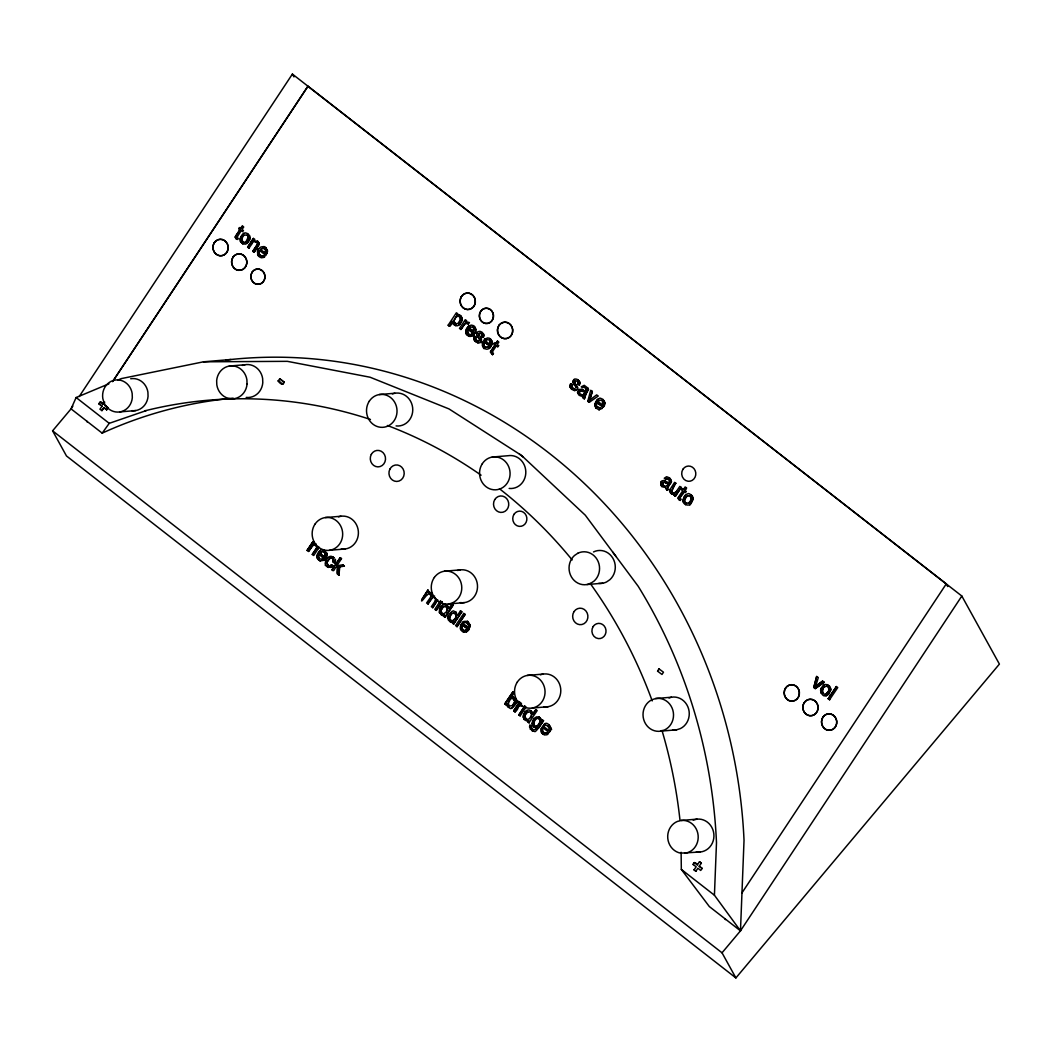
<?xml version="1.0" encoding="UTF-8"?>
<svg xmlns="http://www.w3.org/2000/svg" width="1052" height="1052" viewBox="0 0 1052 1052"><rect width="100%" height="100%" fill="white"/><g stroke="black" fill="none" stroke-linecap="round" stroke-linejoin="round"><path stroke-width="1.5" d="M588.213 388.872L587.95 388.267L588.489 389.464C585.504 392.159 585.307 401.088 582.558 397.275L582.966 395.973C581.532 397.34 577.311 393.33 578.35 394.066M667.468 490.271C664.785 487.747 665.18 487.194 667.468 490.271C667.455 488.273 667.981 485.485 671.018 482.671M258.108 255.294C260.646 259.647 254.466 249.745 259.528 248.311C259.555 246.221 265.748 246.773 263.92 246.589M257.569 254.426L258.634 249.298M318.887 560.072L320.308 560.874L317.967 559.375L316.836 556.732L317.638 553.615L319.782 550.814L317.007 555.706M462.919 631.687L464.34 632.186L462.052 631.226L460.355 628.833L460.802 624.77L463.8 621.403L467.575 621.311L470.336 625.388L468.705 629.78L470.178 625.401L467.575 621.311M460.723 629.714L460.552 625.808L462.946 621.956M472.059 336.061C473.058 335.457 469.179 337.626 467.667 335.43C463.393 334.312 468.469 324.503 466.154 330.012M469.087 336.232L466.496 333.918L465.786 331.064M484.275 348.238C483.341 351.052 482.026 337.994 482.395 343.873M541.491 732.468L542.819 733.967L540.965 731.6L540.794 729.615L544.568 724.144L541.162 728.563M595.077 406.309L596.024 407.992L594.748 404.336L597.668 399.431L596.878 400.207M595.984 401.193L594.735 405.362M529.537 727.05C530.261 722.172 529.629 728.944 529.695 727.037M326.028 565.174C323.358 568.369 328.96 552.734 326.133 560.282M325.568 561.321L325.331 563.359M478.371 341.256L476.74 340.559L479.199 341.111L479.909 339.664L476.674 334.707L477.319 332.656L476.858 333.681M574.3 384.835L572.735 382.349C573.077 378.575 576.194 378.286 578.271 380.061M574.155 379.377L572.735 382.349M242.039 243.249L242.907 243.801L240.54 241.736L240.014 238.883L243.827 233.347L242.999 233.912M240.54 241.736L240.395 237.831M683.603 502.606C682.038 503.435 683.432 494.019 687.613 493.888C689.547 491.784 695.254 500.121 691.138 494.742M684.957 495.584L682.893 500.778M824.413 695.727C823.677 696.911 817.443 690.441 822.664 686.298C825.215 680.946 833.934 689.862 827.122 684.576M821.165 693.334L821.02 689.428L824.295 684.957M249.587 235.398L250.113 238.252L248.219 233.86L245.603 232.873L243.669 233.36M257.188 244.366C258.148 244.327 246.562 260.304 257.345 244.353M316.52 546.054L316.797 547.632L315.745 545.409M533.009 726.209L534.429 727.3L531.931 723.71L534.061 718.621L533.325 719.594M532.378 725.499L532.575 720.646M672.859 492.901L671.413 491.152C683.826 468.811 663.418 501.015 676.673 491.35M692.624 500.2C685.628 511.43 694.793 499.358 692.716 497.175M830.501 690.901C832.106 684.918 828.121 696.871 829.265 693.11M476.898 340.546L475.557 338.941L476.03 337.298L474.544 336.272L476.03 337.298M570.763 383.888C569.461 385.755 571.249 382.349 572.091 384.927L571.644 385.782C570.631 388.517 576.141 388.99 574.589 388.885M511.93 707.891C525.553 689.915 511.509 712.375 509.996 708.009M481.132 341.598C479.62 332.642 482.868 339.678 480.672 342.163C480.185 343.478 476.556 342.426 478.002 342.86M574.787 390.555C573.156 390.739 578.008 390.187 577.627 388.254L574.76 382.967L577.14 386.215M79.176 396.578L292.39 74.074L961.83 596.037L999.4 664.101L735.9 977.926L722.027 952.81L740.476 930.836L714.426 895.213L716.491 842.652A500.962 462.854 85.2 0 0 638.183 586.266L585.28 515.191L521.516 455.437L448.994 408.926L370.067 377.221L287.341 361.336L203.509 361.809L121.335 378.602L117.903 380.048M681.117 852.278L681.328 869.412L709.337 906.561L740.476 930.836L744.027 840.338A500.962 462.854 85.2 0 0 226.18 360.021M265.696 251.941L265.117 253.164L265.538 249.587L263.053 248.127L264.617 248.719M320.032 552.879C324.358 559.585 327.58 554.812 323.201 551.458L320.032 552.879C324.91 560.519 327.514 553.562 323.201 551.458M474.084 330.565L473.926 328.198L472.138 326.804L468.955 328.224C475.465 332.616 475.517 332.064 468.955 328.224M467.548 623.113C470.967 630.306 465.826 618.208 463.353 624.02L468.061 627.557L463.353 624.02M490.035 344.504C488.812 330.394 494.322 353.525 485.406 341.045L487.339 339.612L489.614 340.151M548.158 725.88C551.59 733.06 546.435 720.962 543.963 726.774L548.671 730.312M584.583 396.38L588.489 389.464M602.125 400.602L599.85 400.062L597.917 401.509L602.625 405.046C601.902 397.104 603.953 402.035 602.704 404.954M671.334 482.079L670.979 479.686L669.348 477.884L671.492 481.487L667.612 487.812M441.064 614.723L442.76 615.499L439.302 612.395L440.67 607.188L440.025 608.28M439.644 613.263L439.434 609.358M448.113 619.128C445.443 617.261 452.925 608.911 454.24 611.265M448.099 616.117L447.81 618.182M527.828 721.843L529.143 722.724L527.828 721.843L528.748 720.673L526.671 720.962L524.251 719.502L523.225 716.885L523.659 714.808L523.423 715.847M461.986 319.808L461.749 320.86L462.196 318.782L461.039 316.192L461.894 317.822M337.311 573.997C339.664 558.388 334.352 573.682 339.073 575.234L339.52 566.923L339.073 575.234M441.301 612.58L442.116 613.566L440.88 610.581L443.037 607.083L441.222 609.831M455.266 618.747L452.426 620.825L450.138 619.878C447.6 617.905 455.122 607.517 449.704 617.327M525.145 717.425L526.184 719.016L524.909 716.754L525.29 715.281L525.106 716.017M460.276 320.373C461.959 315.784 456.726 326.422 459.5 321.912M513.1 698.646C517.255 706.786 514.191 696.385 511.206 698.62C505.618 698.528 510.536 709.824 508.182 704.196M331.472 567.054L330.788 567.396L332.879 565.858L331.577 564.832C329.052 568.225 324.936 563.175 328.092 560.282M328.027 565.397L326.988 562.518M247.72 235.635L247.233 235.175L248.43 236.753C247.351 248.785 236.937 238.594 243.893 235.451M242.802 236.739L241.618 239.725M685.325 502.383L686.351 503.185L684.826 501.87L684.589 499.897L686.811 496.32L685.562 497.635M684.773 499.174L684.536 500.607M825.82 693.978C823.598 696.345 820.205 688.192 824.518 687.035M453.964 321.859L456.042 323.924L453.728 321.202L455.963 316.981L453.951 320.479M510.601 698.909L507.958 703.538M670.045 491.955L670.295 489.088M669.69 491.376L669.664 490.206M447.376 610.462L447.363 607.754L446.442 612.001M455.687 613.987L455.884 617.222L456.016 614.5L453.359 613.014L454.53 613.224M530.51 717.464C533.864 715.689 528.538 709.627 531.273 713.217M252.835 251.218L254.124 252.217L258.49 245.616L259.094 243.328L257.49 241.224L258.437 242.21M318.401 548.329L318.546 546.593L317.954 548.894M430.399 594.051L431.136 596.168L429.545 593.644L426.81 594.853M435.936 599.061L435.528 598.364L435.318 600.679M266.774 253.69L267.405 250.994L265.656 247.457L267.563 250.981L265.932 255.373L259.765 250.692L259.16 251.849L259.765 250.692M325.226 558.651C327.382 557.244 326.567 549.552 326.896 555.601C326.238 565.792 311.037 544.318 325.384 558.638M475.675 330.959L474.32 333.984L468.153 329.302L474.163 333.997C478.686 331.867 472.94 324.345 473.9 326.081M491.6 345.122C495.203 342.479 486.879 335.706 491.323 339.914M549.052 724.618C554.877 738.346 549.368 719.095 544.41 724.157M603.006 399.352L604.913 402.877L603.283 407.269L597.26 402.574L596.287 404.783L597.102 402.587L603.125 407.282C608.661 401.627 599.416 396.657 599.272 398.537M245.8 242.105L248.43 236.753M534.298 725.301C535.297 727.931 531.589 719.108 536.231 718.858C537.533 716.78 541.083 721.041 539.242 718.924M533.969 724.789L533.956 722.106L535.665 719.292M690.783 496.505L691.348 499.016L690.138 496.057M828.91 689.731C830.133 691.374 827.188 684.589 827.306 686.417M334.483 562.991C335.417 553.405 336.64 565.845 333.168 561.978C332.748 557.797 333.563 558.402 333.168 561.978M483.355 333.589C483.959 337.889 484.709 334.234 482.053 332.445M579.415 381.218C580.02 385.519 580.77 381.876 578.113 380.088M578.035 393.487C576.272 391.844 579.928 388.78 578.902 389.779M577.693 392.883L577.693 391.646M662.379 486.524C661.3 488.68 659.88 479.936 661.945 481.211M661.235 485.498L661.248 481.869M540.215 721.817L540.294 721.12L539.032 724.131M474.255 339.796C475.017 341.716 472.624 336.956 474.702 336.259M473.86 339.125L474.136 337.008M570.315 387.425C573.774 391.686 568.475 386.649 570.355 384.624M236.2 238.83C234.596 236.858 238.028 241.5 238.265 238.357L237.108 237.62L237.397 236.582M492.638 354.59L490.548 351.933L495.203 344.661L490.39 351.947L492.481 354.603L493.414 353.419L492.257 352.696L492.546 351.657M680.249 500.41L679.105 499.7L680.249 500.41L681.183 499.227C675.884 498.109 691.822 483.328 680.144 497.478M261.79 256.162C263.868 256.635 256.504 254.873 259.318 251.836M319.216 558.283C320.281 560.006 316.652 554.956 319.374 553.957M318.664 557.665L318.611 555.114M472.545 335.667L473.321 335.101L472.019 334.089C469.192 336.587 465.563 331.893 468.311 329.289M468.719 334.168L467.548 330.459M483.999 343.281L483.788 344.333L484.748 342.124L490.771 346.805L484.604 342.137L484.157 343.268M463.748 630.437C465.405 631.502 458.803 627.229 462.696 625.085L468.705 629.78L462.696 625.085M463.906 630.424L462.144 628.78L461.933 626.256M543.713 732.718L544.515 733.178L542.385 730.851L543.148 727.852L549.157 732.547L550.314 730.838M249.719 239.317L249.285 240.395L250.113 238.252M514.349 702.749L512.521 705.497L514.691 701.986M823.269 688.35L822.467 690.599M527.105 719.529L529.616 718.687L531.484 715.189M587.779 401.233L589.357 402.337L587.779 401.233L590.698 390.266L592.315 391.397L589.646 400.194L592.315 391.397M815.326 688.534L813.748 687.443L816.668 676.462L813.906 687.429L815.326 688.534L824.229 682.235L822.611 681.104L815.616 686.391L818.285 677.593L816.668 676.462M691.348 499.016L690.191 501.331M531.339 727.629C530.011 723.71 533.351 731.495 533.114 729.496M254.124 252.217L258.963 244.511M481.842 336.351L481.803 334.339L481.842 336.351L483.223 337.429L483.946 336.127M574.918 382.954L574.616 381.297L575.878 380.692L578.035 381.955L577.903 383.98L579.284 385.058L580.007 383.756M475.872 337.311L475.728 338.126M584.728 387.189L586.556 390.437L585.583 387.715L583.965 387.018L582.492 387.78L581.23 386.807L584.241 385.321L588.107 388.254M550.157 730.851L550.827 729.496M669.427 481.882L669.348 479.83L666.166 478.66L666.85 478.463M480.435 337.363L478.555 333.668L479.817 333.063L481.961 334.326M478.699 335.338L478.555 333.668M574.471 382.336L574.616 381.297M461.302 321.925L459.961 323.963L461.907 320.847M523.501 714.821L525.448 711.691L524.106 713.729M581.506 394.71L582.584 394.855L580.27 394.105L579.297 392.133L580.099 390.95L582.256 391.107L581.598 390.844M579.323 392.817L579.586 391.462M664.64 482.276L668.217 483.946C667.599 487.707 661.511 486.55 662.628 482.881L664.64 482.276L666.81 483.368M664.391 486.142L662.852 484.906L662.628 482.881M235.74 238.199L235.254 236.884L240.066 229.599L238.804 228.744L239.711 227.6L238.804 228.744M679.263 499.687L678.172 498.438L678.606 497.083M575.746 386.742C575.878 390.213 576.115 385.44 574.142 384.848M468.64 626.334L467.903 627.571M548.592 730.233L549.249 729.102M316.797 547.632L312.286 554.483L313.733 555.482L318.099 548.881M108.948 383.796L76.138 397.524L71.049 408.873L52.6 430.833L66.473 455.963L735.9 977.926M437.527 599.995L432.648 607.714L437.685 599.982M430.597 596.997L431.136 596.168M525.132 715.294L526.039 713.782M456.042 617.208L453.636 620.404M828.871 690.467L826.846 693.294L828.069 692.032M482.855 341.795L485.169 338.981L484.367 339.743M242.197 234.688L240.829 236.766M249.442 240.382L247.115 243.249L247.904 242.486M490.613 346.818L492.126 343.78M72.851 406.138L71.049 408.873L102.175 433.148A470.126 434.358 85.2 0 1 233.163 398.143M112.63 381.547L307.96 86.211L112.709 381.534M101.939 410.635L103.793 407.624L106.778 409.82L103.951 407.611L101.939 410.635L99.927 409.202L102.097 406.164L99.098 403.968C99.848 397.998 107.383 408.663 100.413 401.982M99.098 403.968L100.571 401.969M103.254 404.192L104.74 402.153M106.62 409.833L108.093 407.821L105.108 405.638L108.093 407.821M235.543 236.213L240.066 229.599M242.236 226.075C239.251 232.308 241.75 223.563 243.696 227.061L241.947 229.481L243.446 230.519L242.539 231.664L241.197 230.612L237.173 237.002M253.414 238.423L247.628 247.154L249.1 248.167L247.785 247.141L253.414 238.423L254.768 239.343L253.795 240.816M248.943 248.18L252.283 243.354M278.136 381.008L279.779 378.746L284.014 382.047C282.883 389.464 272.494 374.223 282.528 384.296M282.37 384.309L284.014 382.047M448.178 325.173L449.651 326.186C455.674 313.575 450.953 329.947 448.178 325.173L456.358 312.799L457.725 313.72L456.844 315.035M308.552 551.445L312.681 545.541L308.552 551.445L307.092 550.433L312.865 541.701L314.219 542.622L313.088 544.094L314.219 542.622M313.023 541.688L307.092 550.433M460.947 329.473L464.511 324.161L460.947 329.473L459.474 328.461L465.247 319.729L466.615 320.65C463.248 323.398 468.456 321.149 465.405 322.241M316.442 548.421L312.286 554.483M468.364 324.016L467.114 323.28L468.364 324.016L469.468 322.57L466.509 321.833M337.85 567.107C334.339 565.476 334.681 573.301 331.998 569.855L340.204 557.692L341.492 558.704L336.785 565.818M340.204 557.692L331.998 569.855M495.045 344.675L493.94 343.82L494.848 342.676L495.952 343.531L497.543 341.124L495.952 343.531M492.389 351.67L496.491 345.674L497.846 346.726L498.595 345.595L497.083 344.556L498.832 342.137L497.386 341.137M492.481 354.603L493.414 353.419M496.491 345.674L497.688 346.739L498.595 345.595M421.878 599.311C440.499 571.091 409.899 616.669 426.967 594.84M428.032 592.749C428.94 590.238 428.94 593.578 428.19 592.736M431.701 598.535L428.085 604.019L426.612 603.006L430.755 596.984M432.806 607.701L431.346 606.702L435.475 600.666M442.024 601.652L436.251 610.384L434.792 609.384L440.578 600.653M441.866 601.665L436.251 610.384M583.978 394.105L583.36 394.645L585.175 392.514L582.098 391.12M586.556 390.437C586.148 392.58 581.48 388.938 584.886 391.107M584.268 398.853L585.122 397.787M448.823 608.621L451.821 604.098L453.11 605.11L444.917 617.287L453.11 605.11M445.075 617.274L443.76 616.38L444.523 615.223M457.488 615.381L460.474 610.857L461.775 611.87L453.57 624.033L461.775 611.87M453.728 624.02L452.426 623.139L453.188 621.982M457.041 626.611L455.582 625.598L463.774 613.434L465.089 614.447L457.041 626.611L465.089 614.447M504.815 703.893L513.021 691.729L504.815 703.893L506.143 704.787L504.973 703.88M505.986 704.801C507.288 701.763 506.88 708.088 509.299 707.707M511.259 697.331L514.31 692.729L512.863 691.743M515.02 711.849C522.16 697.397 516.703 715.518 513.705 710.823L519.491 702.092L520.687 703.025C517.558 705.787 522.699 703.472 519.635 704.603M513.705 710.823L519.649 702.078M519.793 704.59L520.845 703.012M518.86 714.847L524.646 706.102L526.092 707.102L520.161 715.847L518.86 714.847L520.161 715.847M667.31 490.285L668.165 489.219M519.017 714.834L524.803 706.089M675.726 492.441L679.789 486.418L681.236 487.405L675.463 496.149L674.135 495.255L674.95 494.032M675.305 496.163L681.236 487.405M532.746 714.098L535.889 709.561L532.904 714.071L531.128 710.784L532.904 714.071M681.709 489.627C683.971 486.892 680.171 490.442 682.972 490.469L678.448 497.096M528.985 722.737L537.178 710.56L535.731 709.574M684.852 490.363C689.454 485.103 682.459 490.705 686.351 491.402L685.444 492.546L684.102 491.494M535.81 728.957C538.65 724.67 535.468 730.653 533.548 729.746M541.293 721.014L542.28 719.726L541.293 721.014L541.096 718.989L539.005 717.056L540.465 718.214M538.492 727.984C551.511 708.18 535.442 734.506 534.548 731.39M657.592 671.176L659.236 668.914L657.592 671.176L661.984 674.463L663.47 672.215L659.078 668.927M694.018 869.82L696.043 871.253L694.018 869.82L696.187 866.782L693.189 864.573C693.939 858.603 701.474 869.268 694.504 862.587M694.662 862.574L693.189 864.573M697.344 864.797L699.501 861.746L701.355 863.192L699.199 866.243L702.184 868.439L700.711 870.438L697.884 868.242L695.885 871.266M828.226 698.725L836.419 686.562L828.226 698.725L829.699 699.738L828.384 698.712M829.541 699.751L837.734 687.574L836.261 686.575M947.721 586.556L946.261 583.899L741.962 892.898M740.476 930.836L961.83 596.037M102.175 433.148L109.237 423.338L146.11 410.635L145.058 410.78M440.512 607.201L442.142 605.492L441.38 606.241M467.022 327.908L468.719 326.159L467.916 326.922M666.324 478.634L665.535 479.212L664.272 478.226L666.626 476.714L669.506 477.871M477.161 332.669C477.766 330.762 481.277 331.774 480.133 331.433M329.21 558.941L329.789 558.494L327.33 561.781M537.966 725.42L537.401 725.841L539.847 722.566M446.6 611.988L443.037 614.079M689.126 502.58L688.547 503.001L690.349 501.317M525.882 713.795L527.696 712.112L527.105 712.533M252.125 243.367C252.927 239.725 258.253 243.393 255.938 241.802M332.879 565.858L332.274 566.528M265.367 253.059L260.567 249.613L263.21 248.114M262.5 248.167L260.567 249.613M469.113 328.211L470.349 326.962M485.406 341.045L486.287 340.085M320.189 552.865L321.412 551.616M598.075 401.496L598.798 400.536M432.425 597.76C434.542 596.09 427.375 602.691 428.085 604.019M464.353 324.174L467.272 323.266M518.583 706.536L520.385 705.458L519.307 705.971M669.348 482.237L668.467 482.658M533.903 718.634L536.415 716.899L539.163 717.043M459.198 324.7L458.37 325.252L460.118 323.95M327.33 558.257L330.026 556.521L329.118 556.889M525.29 711.704L527.039 710.402L526.224 710.942M827.74 694.846L826.03 695.727L828.687 694.07M264.933 256.491C262.435 259.384 266.314 254.019 262.619 255.991M489.614 347.936L488.996 348.488L489.772 347.923L488.299 346.923L489.772 347.923M324.384 559.756L323.608 560.322L324.384 559.756C324.029 557.599 320.742 560.072 323.082 558.743M599.969 407.887C590.422 404.783 600.692 408.281 602.283 408.386L598.746 409.688L599.469 409.728M466.943 631.45L466.299 631.857L467.706 630.898C467.351 628.728 464.063 631.2 466.404 629.872M546.856 732.652L546.014 733.152L546.856 732.652L548.316 733.652C547.434 735.716 543.161 734.506 544.081 734.783M331.577 564.832L330.722 565.568M589.646 400.194L596.642 394.908L598.259 396.025L589.199 402.351M686.654 496.334L689.744 495.689M455.805 316.994L458.33 316.139L457.147 316.271M826.267 693.715L827.003 693.281M442.879 607.096L444.233 606.386L443.615 606.662M451.545 613.842L453.517 613M815.168 688.547L824.229 682.235M458.448 323.122L455.884 323.937M512.679 705.484L509.536 706.089M312.523 545.554L315.39 545.081M441.985 605.505C443.76 603.361 448.954 604.598 448.678 608.635M145.36 410.727L145.4 410.701A470.099 434.331 85.2 0 1 370.449 419.472M247.273 243.236L245.563 244.117L242.749 243.814M690.178 504.118C689.086 506.406 684.063 503.842 685.654 504.697M468.561 326.173L471.243 325.121L473.19 325.528M485.011 338.994L487.694 337.942L489.64 338.349M319.624 550.827C320.4 549.091 325.147 550.393 323.372 549.867M597.51 399.444L598.522 398.879M489.154 348.475L486.958 349.264L484.814 348.725M323.766 560.308L320.15 560.887M470.336 334.773L472.019 334.089M488.457 346.91L484.998 347.002L485.814 347.462M329.631 558.507L330.381 558.191M537.559 725.827L535.126 726.09M244.314 235.03L247.391 235.161M687.982 495.61L687.39 495.9M824.939 686.627L826.898 686.22M688.705 502.987L686.193 503.198M527.539 712.125L530.103 711.902M458.527 325.239C457.357 326.883 452.215 323.95 455.766 325.686M526.881 710.416L528.788 709.89L531.286 710.771M263.671 257.438L261.409 257.793L259.279 256.82M466.457 631.844L464.182 632.199M579.271 389.358L582.69 389.805L581.283 389.201M662.313 480.777L664.325 480.632L663.654 480.501M253.637 240.829L257.648 241.21M313.088 544.094L316.034 543.937M655.698 698.541L651.898 699.764A16.503 15.254 85.2 0 0 643.692 719.502A16.503 15.254 85.2 0 0 660.84 731.14L676.581 729.812L680.381 728.589A16.503 15.254 85.2 0 0 688.587 708.851A16.503 15.254 85.2 0 0 671.439 697.213L655.698 698.541A16.503 15.254 85.2 0 1 672.846 710.166A16.503 15.254 85.2 0 1 664.654 729.917L660.84 731.14M669.006 697.989L671.439 697.213M456.686 315.048L459.632 314.969L458.738 314.732M537.164 727.195L534.271 727.313M511.114 697.344L513.902 697.358L513.047 697.095M444.68 615.21L442.603 615.512M453.346 621.969L450.414 622.008L451.269 622.271M673.859 494.308L672.925 494.335L675.095 494.019M330.946 567.383L327.146 566.66L328.618 567.462M681.302 820.455L677.435 821.428A16.503 15.254 85.2 0 0 667.783 838.444A16.503 15.254 85.2 0 0 680.618 853.146L700.33 851.988A16.503 15.254 85.2 0 0 713.848 833.986A16.503 15.254 85.2 0 0 697.029 819.14L681.302 820.455A16.503 15.254 85.2 0 1 698.12 835.314A16.503 15.254 85.2 0 1 684.602 853.303M693.163 820.1L697.029 819.14M582.427 394.868L583.518 394.632M322.228 559.243L319.624 558.836M464.563 630.569L465.563 630.385M546.172 733.139L544.357 733.191M444.089 606.399L447.034 607.228L446.022 606.452M432.845 596.274L431.53 593.223L432.845 596.274L434.66 596.116M336.627 565.831L342.689 564.819L344.359 566.107L339.362 566.936M329.868 556.534C331.972 555.035 336.758 560.532 332.682 556.758M520.753 704.183L521.647 704.038M825.136 695.845L826.188 695.714M235.254 236.884L235.267 237.555M242.065 240.974L244.011 242.486M258.91 242.749L259.173 243.919M258.95 252.888L259.765 255.005L261.948 256.149M460.276 318.23L459.724 317.099L460.513 318.901M452.649 322.622L453.636 324.24L452.492 321.649M475.031 327.067L475.951 329.592M473.163 327.33L474.294 329.329M473.321 335.101L471.861 334.102M477.279 335.825L479.909 340.164M203.509 361.809L230.967 359.495M475.557 338.941L475.898 339.73M475.754 341.742L475.044 341.111L477.437 342.623M492.126 341.098L492.402 342.413M229.283 366.057L245.024 364.728M482.224 344.898L482.789 346.752M493.94 343.82L495.203 344.661M483.946 344.32L483.986 345.109M484.446 346.463L484.052 345.832L485.156 346.989M279.779 378.746L283.856 382.06M119.994 411.897A16.109 14.886 85.2 0 0 132.315 397.682L132.171 393.474A16.109 14.886 85.2 0 0 114.984 380.074A16.109 14.886 85.2 0 0 102.807 398.484L103.951 402.522A16.109 14.886 85.2 0 0 119.994 411.897L135.734 410.569M379.22 394.553L394.947 393.224M578.035 381.955L578.363 383.283M577.903 383.98L579.442 385.045M572.091 384.927L570.605 383.901M571.644 385.782L572.801 388.188M569.855 386.071L569.921 386.768M577.666 387.267L577.627 388.254M576.588 389.805L575.615 390.437M579.179 395.118L579.954 395.591M582.966 395.973L582.716 396.657M583.295 398.313L584.425 398.839M596.445 404.77L596.497 405.559M492.244 457.041L507.971 455.726A16.503 15.254 85.2 0 1 525.803 471.585A16.503 15.254 85.2 0 1 509.155 488.43M667.612 478.634L668.467 479.16M669.348 479.83L669.835 481.211M665.574 481.251L664.825 480.882L668.086 482.513M668.217 483.946L667.178 485.511M325.292 517.558L341.032 516.23M669.992 489.627L674.595 482.355L676.042 483.355M672.215 494.059L671.163 493.506L673.083 494.322M674.135 495.255L675.463 496.149M678.159 497.767L678.487 499.095M693.044 498.122L693.018 499.135M329.526 550.288L345.266 548.973M316.836 556.732L317.402 558.586M332.116 558.217L331.406 558.06L332.656 558.559M341.492 558.704L340.046 557.705M342.689 564.819L344.359 566.107M444.431 571.21L460.171 569.882M430.715 592.723L429.9 592.486L431.688 593.21M587.016 584.544L602.743 583.216M448.599 603.953L464.34 602.625M445.575 604.519L448.757 607.662M451.821 604.098L452.952 605.124M440.88 610.581L440.841 611.304M460.474 610.857L461.618 611.883M456.45 612.777L455.713 612.08L457.331 615.394M449.493 618.063L449.585 618.734M449.954 619.326L450.611 620.325M946.261 583.899L307.881 86.211M467.706 630.898L466.246 629.885M527.223 675.423L542.963 674.108M515.822 699.317L515.296 698.554L516.466 701.092M506.801 704.735L507.59 706.497M521.345 705.642L522.594 706.379M822.611 681.104L815.616 686.391M532.365 708.022L548.105 706.707M828.503 687.219L829.134 689.007M531.628 713.795L531.694 714.466M822.243 691.322L822.888 693.11M523.225 716.885L524.251 719.502M541.215 719.936L541.451 721.001M530.326 729.036C528.669 726.998 534.679 732.942 531.654 730.193M542.332 730.062L542.99 732.179M699.501 861.746L701.355 863.192M699.199 866.243L702.184 868.439M665.995 487.405L662.997 487.023M433.174 597.365L435.133 597.746M429.032 592.5L430.058 592.473M330.828 558.047L331.564 558.047M520.227 705.471L520.924 705.471M696.345 851.831L700.33 851.988M598.904 409.675L595.866 408.005M574.221 390.476L571.815 389.372M458.172 316.152L459.882 317.086M664.167 480.646L664.982 480.869M532.588 730.93L533.758 731.311M582.532 389.819L583.452 390.226M480.659 331.63L482.21 332.432M519.425 454.083L523.357 457.16M459.474 314.982L461.197 316.179M441.958 613.579L442.642 613.895M513.744 697.371L515.454 698.541M526.026 719.029L526.71 719.344M450.572 621.995L448.297 620.022M454.911 611.567L455.871 612.067M264.644 246.918L265.656 247.457M324.095 550.196L326.738 552.931M542.661 733.98L543.529 734.441M686.601 487.944L685.154 486.945L683.563 489.351L682.459 488.496M482 336.338L483.381 337.416M485.564 341.032L490.114 344.583M239.554 227.613L240.803 228.468M252.993 251.204L254.282 252.204M463.616 613.447L464.931 614.46M427.651 590.58L429.006 591.5M542.122 719.739L543.476 720.659M312.865 541.701L314.061 542.635M333.326 561.965L334.641 562.978M331.419 564.845L332.721 565.871M322.925 558.757L324.226 559.769M513.863 710.81L515.178 711.836M529.984 725.038L531.47 726.064M99.256 403.955L102.097 406.164M76.138 397.524L109.237 423.338M681.328 869.412L714.426 895.213M52.6 430.833L722.027 952.81M684.024 503.421L684.957 504.132M326.409 565.963L327.303 566.647M453.478 324.253L454.306 324.884M670.203 492.52L671.321 493.493M474.491 340.467L475.202 341.098M612.764 552.103L616.064 556.561M292.39 74.074L293.968 76.901M724.907 918.698L725.42 919.632M86.619 421.01L87.132 421.944M830.054 686.995L830.764 688.823M256.912 242.802L257.372 243.551M539.886 719.897L540.294 721.12M596.339 405.572L596.721 406.269M483.828 345.122L484.209 345.819M452.649 321.636L452.807 322.609M506.893 703.67L506.959 704.722M676.581 729.812A16.503 15.254 85.2 0 1 672.596 729.917M387.412 425.495A470.099 434.331 85.2 0 1 481.093 475.188M499.476 488.772A470.099 434.331 85.2 0 1 572.17 559.927M590.133 583.347A470.099 434.331 85.2 0 1 652.214 700.908M661.984 730.456A470.099 434.331 85.2 0 1 680 820.389M392.37 393.921A16.503 15.254 85.2 0 1 412.647 407.703A16.503 15.254 85.2 0 1 396.078 425.928M130.711 378.746A16.109 14.886 85.2 0 1 147.911 392.159L148.056 396.354A16.109 14.886 85.2 0 1 131.842 410.675M242.447 365.425A16.503 15.254 85.2 0 1 262.632 378.47L262.79 382.77A16.503 15.254 85.2 0 1 246.181 397.432M593.525 551.932A16.503 15.254 85.2 0 1 612.869 558.204A16.503 15.254 85.2 0 1 609.897 579.678L606.544 581.966A16.503 15.254 85.2 0 1 598.772 583.373M540.386 674.805A16.503 15.254 85.2 0 1 560.677 688.547A16.503 15.254 85.2 0 1 544.121 706.812M457.567 570.486A16.503 15.254 85.2 0 1 477.45 584.925A16.503 15.254 85.2 0 1 460.355 602.599M338.442 516.834A16.503 15.254 85.2 0 1 358.337 531.247A16.503 15.254 85.2 0 1 341.282 548.947M577.798 553.26L574.445 555.535A16.503 15.254 85.2 0 0 571.473 577.009A16.503 15.254 85.2 0 0 590.803 583.281L594.156 581.006A16.503 15.254 85.2 0 0 597.141 559.533A16.503 15.254 85.2 0 0 577.798 553.26M247.049 384.098L246.904 379.785A16.503 15.254 85.2 0 0 231.269 365.859A16.503 15.254 85.2 0 0 216.659 380.614L216.817 384.914A16.503 15.254 85.2 0 0 232.453 398.853A16.503 15.254 85.2 0 0 247.049 384.098M514.047 514.257A7.64 7.062 85.2 0 0 519.162 526.355A7.64 7.062 85.2 0 0 526.237 515.651A7.64 7.062 85.2 0 0 514.047 514.257M785.594 688.074A8.258 7.627 85.2 0 0 791.117 701.132A8.258 7.627 85.2 0 0 798.744 689.586A8.258 7.627 85.2 0 0 785.594 688.074A8.258 7.627 85.2 0 0 791.038 701.145A8.258 7.627 85.2 0 0 798.665 689.599A8.258 7.627 85.2 0 0 785.515 688.087M682.985 469.179A7.64 7.062 85.2 0 0 688.1 481.264A7.64 7.062 85.2 0 0 695.175 470.573A7.64 7.062 85.2 0 0 682.985 469.179M499.029 325.37A8.258 7.627 85.2 0 0 504.197 338.599A8.258 7.627 85.2 0 0 512.153 327.303A8.258 7.627 85.2 0 0 499.029 325.37M214.358 242.683A8.258 7.627 85.2 0 0 219.881 255.741A8.258 7.627 85.2 0 0 227.521 244.182A8.258 7.627 85.2 0 0 214.358 242.683A8.258 7.627 85.2 0 0 219.802 255.741A8.258 7.627 85.2 0 0 227.442 244.195A8.258 7.627 85.2 0 0 214.279 242.683M482.355 463.643A16.503 15.254 85.2 0 0 493.427 489.745A16.503 15.254 85.2 0 0 508.681 466.628A16.503 15.254 85.2 0 0 482.355 463.643M369.331 401.128A16.503 15.254 85.2 0 0 380.337 427.257A16.503 15.254 85.2 0 0 395.644 404.178A16.503 15.254 85.2 0 0 369.331 401.128M233.031 257.24A8.258 7.627 85.2 0 0 238.554 270.298A8.258 7.627 85.2 0 0 246.194 258.753A8.258 7.627 85.2 0 0 233.031 257.24M232.952 257.253A8.258 7.627 85.2 0 0 238.475 270.311A8.258 7.627 85.2 0 0 246.115 258.753A8.258 7.627 85.2 0 0 232.952 257.253M480.672 311.366A7.64 7.062 85.2 0 0 485.787 323.464A7.64 7.062 85.2 0 0 492.862 312.76A7.64 7.062 85.2 0 0 480.672 311.366A7.64 7.062 85.2 0 0 485.708 323.464A7.64 7.062 85.2 0 0 492.783 312.76A7.64 7.062 85.2 0 0 480.593 311.366M252.178 272.166A7.64 7.062 85.2 0 0 257.293 284.264A7.64 7.062 85.2 0 0 264.368 273.559A7.64 7.062 85.2 0 0 252.178 272.166A7.64 7.062 85.2 0 0 257.214 284.277A7.64 7.062 85.2 0 0 264.289 273.573A7.64 7.062 85.2 0 0 252.099 272.179M434.358 577.443A16.503 15.254 85.2 0 0 444.628 603.914A16.503 15.254 85.2 0 0 460.579 581.361A16.503 15.254 85.2 0 0 434.358 577.443M461.289 296.822A8.258 7.627 85.2 0 0 467.482 309.538A8.258 7.627 85.2 0 0 474.505 297.532A8.258 7.627 85.2 0 0 461.289 296.822A8.258 7.627 85.2 0 0 467.404 309.538A8.258 7.627 85.2 0 0 474.426 297.532A8.258 7.627 85.2 0 0 461.21 296.835M389.884 469.126A8.258 7.627 85.2 0 0 396.749 481.448A8.258 7.627 85.2 0 0 403.1 469.008A8.258 7.627 85.2 0 0 389.884 469.126M593.197 626.505A7.64 7.062 85.2 0 0 598.312 638.59A7.64 7.062 85.2 0 0 605.387 627.899A7.64 7.062 85.2 0 0 593.197 626.505M498.95 325.384A8.258 7.627 85.2 0 0 504.118 338.613A8.258 7.627 85.2 0 0 512.074 327.317A8.258 7.627 85.2 0 0 498.95 325.384M517.347 682.012A16.503 15.254 85.2 0 0 528.393 708.127A16.503 15.254 85.2 0 0 543.66 685.036A16.503 15.254 85.2 0 0 517.347 682.012M804.267 702.644A8.258 7.627 85.2 0 0 809.79 715.702A8.258 7.627 85.2 0 0 817.43 704.156A8.258 7.627 85.2 0 0 804.267 702.644M804.188 702.657A8.258 7.627 85.2 0 0 809.711 715.715A8.258 7.627 85.2 0 0 817.351 704.156A8.258 7.627 85.2 0 0 804.188 702.657M315.232 523.817A16.503 15.254 85.2 0 0 325.541 550.275A16.503 15.254 85.2 0 0 341.466 527.683A16.503 15.254 85.2 0 0 315.232 523.817M822.874 717.214A8.258 7.627 85.2 0 0 828.397 730.272A8.258 7.627 85.2 0 0 836.116 718.726A8.258 7.627 85.2 0 0 822.953 717.214A8.258 7.627 85.2 0 0 828.476 730.272A8.258 7.627 85.2 0 0 836.038 718.726A8.258 7.627 85.2 0 0 822.874 717.214M574.05 611.58A8.258 7.627 85.2 0 0 579.573 624.638A8.258 7.627 85.2 0 0 587.213 613.079A8.258 7.627 85.2 0 0 574.05 611.58M494.742 499.595A8.258 7.627 85.2 0 0 500.726 512.416A8.258 7.627 85.2 0 0 507.932 500.542A8.258 7.627 85.2 0 0 494.742 499.595M371.303 454.385A8.258 7.627 85.2 0 0 377.878 466.878A8.258 7.627 85.2 0 0 384.519 454.622A8.258 7.627 85.2 0 0 371.303 454.385"/></g></svg>
